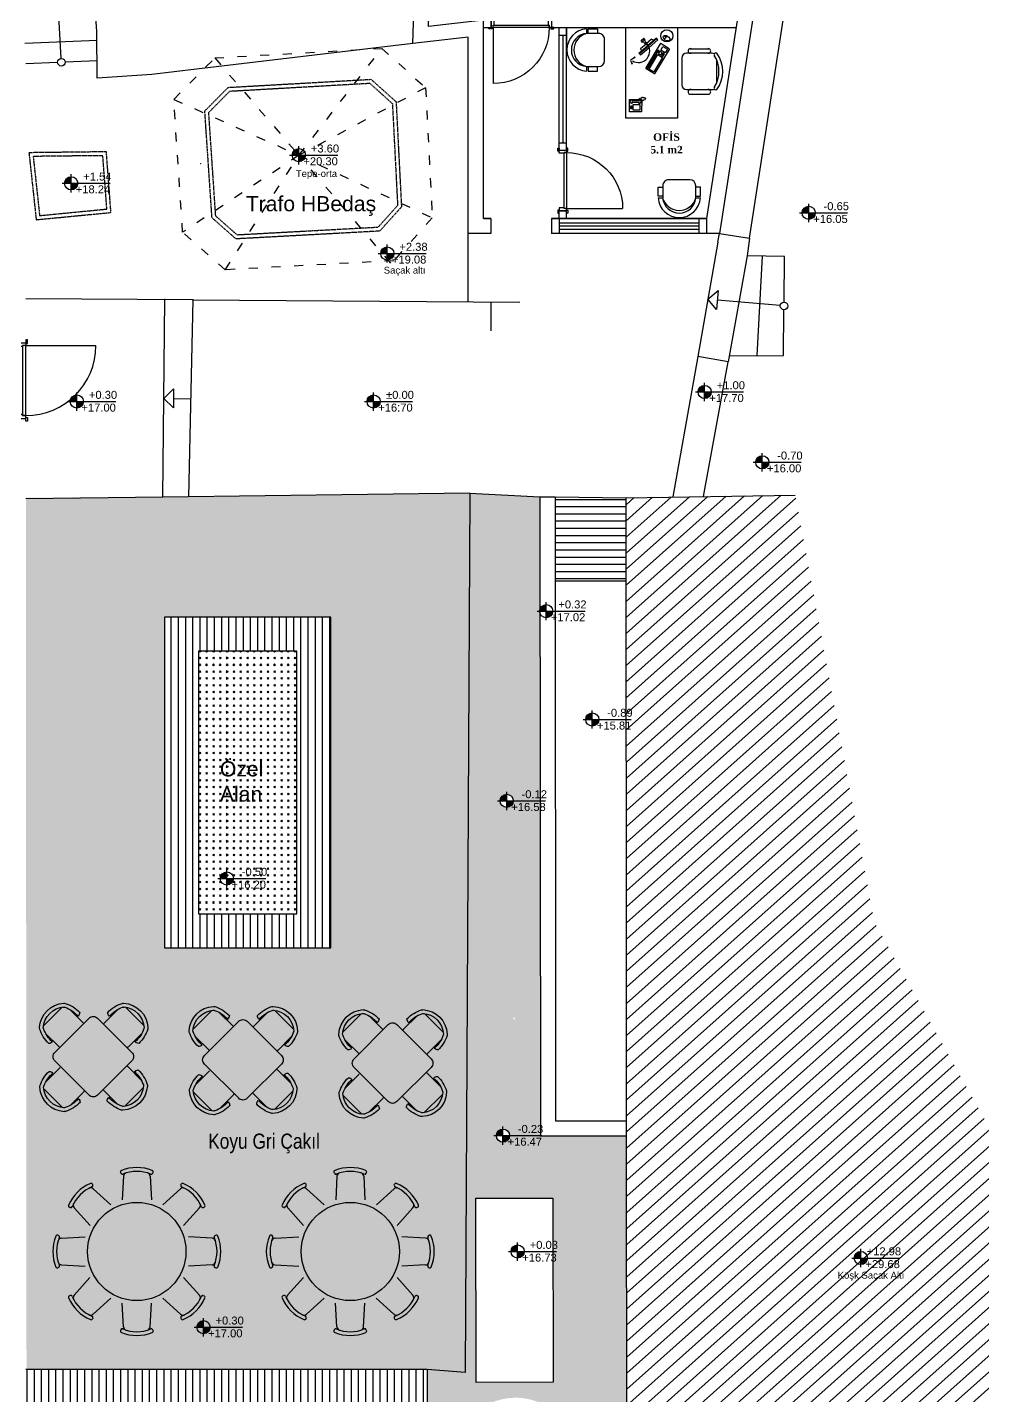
# Model space of a CAD drawing. Header units: millimetres. Extents: x 527230 to 534999, y 4569494 to 4575436.
# Drawn here: x 530883 to 532146, y 4571539 to 4573348 of the extents above; entities that cross this region are included whole.
import ezdxf
from ezdxf.enums import TextEntityAlignment as Align

# ---------------------------------------------------------------- set-up
doc = ezdxf.new("R2010")
doc.units = ezdxf.units.MM
doc.linetypes.add('ACAD_ISO03W100', pattern=[30, 12, -18])
doc.linetypes.add('HIDDEN2', pattern=[0.1875, 0.125, -0.0625])
doc.layers.get('0').update_dxf_attribs({"lineweight": 0})
for name, color, linetype in [('HM-A-DuvarGazbeton', 132, 'Continuous'), ('HM-A-Merdiven', 55, 'Continuous'), ('HM-A-MobilyaHareketli', 146, 'Continuous'), ('HM-A-MobilyaSabit', 33, 'Continuous'), ('HM-S-Betonarme', 3, 'Continuous'), ('HM-X-CizgiGorunusM', 9, 'Continuous'), ('HM-X-Elektrik', 43, 'Continuous'), ('HM-X-EtiketKot', 1, 'Continuous'), ('HM-X-EtiketPencere', 111, 'Continuous'), ('HM-X-Pafta', 7, 'Continuous'), ('HM-X-TaramaGorunusArka', 250, 'Continuous'), ('HM-X-TaramaGorunusOn', 251, 'Continuous'), ('HM-X-Yazi', 61, 'Continuous'), ('Kıtc-003 Kapı', 3, 'Continuous'), ('Kıtc-006 Yazı 001', 1, 'Continuous'), ('Kıtc-036 Extra', 3, 'Continuous')]:
    doc.layers.add(name, color=color, linetype=linetype)
doc.layers.add('PROCCE_SACAK_İZDÜŞÜM', color=251, linetype='Continuous', lineweight=0)
doc.styles.add('HM-100', font='arial.ttf', dxfattribs={"height": 20})
doc.styles.get("Standard").update_dxf_attribs({"font": 'times.ttf'})
pattern_1 = [(90, (5064.75, 0), (-9.525, 6e-16), [])]

# ---------------------------------------------------------------- blocks, each defined once
blk = doc.blocks.new('*U21')
for p, q in [((-151, 0), (643, 0)), ((0, -151), (0, 151))]:
    blk.add_line(p, q)
at = {"const_width": 109}
for points in [[(0, 54, 0.414214), (-54, 0, 0.414214)], [(0, -54, 0.414214), (54, 0, 0.414214)]]:
    blk.add_lwpolyline(points, format="xyb", dxfattribs=at)
blk.add_circle((0, 0), 109)
at = {"style": 'HM-100'}
for tag, p in [('%%P0.00', (666, 45)), ('-0.07', (645, -166))]:
    blk.add_attdef(tag, text='', height=132, dxfattribs=at).set_placement(p, align=Align.RIGHT)
blk = doc.blocks.new('dfgdfgfd')
for p, q in [((70174.1, -6848.9), (70172.4, -6817.6)), ((70209.4, -6848.9), (70211.1, -6817.6)), ((70170.7, -6852.9), (70170.2, -6853.8)), ((70212.9, -6852.9), (70213.3, -6853.8))]:
    blk.add_line(p, q)
for centre, radius, start, end in [((70172.1, -6854.6), 2, 155.5308, 247.7351), ((70172.5, -6853.7), 2, 67.7783, 155.5308), ((70191.8, -6806.5), 54, 247.7351, 292.2649), ((70191.8, -6806.5), 49, 247.7783, 292.2217), ((70179.1, -6848.7), 5, 183.0713, 253.239), ((70204.4, -6848.7), 5, 286.761, 356.9287), ((70211, -6853.7), 2, 24.4692, 112.2217), ((70211.5, -6854.6), 2, 292.2649, 24.4692)]:
    blk.add_arc(centre, radius, start, end)
blk = doc.blocks.new('*U26')
at = {"layer": 'HM-A-MobilyaHareketli', "rotation": 180.0000000001517}
blk.add_blockref('dfgdfgfd', (70191.8, -6839.1), dxfattribs=at)
blk = doc.blocks.new('*U27')
at = {"layer": 'HM-A-MobilyaSabit', "color": 0, "linetype": 'ByBlock', "lineweight": -2}
blk.add_blockref('*U26', (122250.4, -27530.5), dxfattribs=at)
for p, rotation in [((122187, -27556.8), 45.00000000000003), ((122313.7, -27556.8), 315.0000000000001), ((122160.8, -27620.2), 90.00000000000001), ((122340, -27620.2), 270.0000000000001), ((122187, -27683.5), 135), ((122313.7, -27683.5), 225.0000000000001), ((122250.4, -27709.8), 180)]:
    blk.add_blockref('*U26', p, dxfattribs=dict(at, rotation=rotation))
blk = doc.blocks.new('*U28')
at = {"layer": 'HM-A-MobilyaHareketli', "rotation": 180.0000000001517}
blk.add_blockref('dfgdfgfd', (70191.8, -6839.1), dxfattribs=at)
blk = doc.blocks.new('*U29')
at = {"layer": 'HM-A-MobilyaSabit', "color": 0, "linetype": 'ByBlock', "lineweight": -2}
blk.add_blockref('*U28', (122250.4, -27530.5), dxfattribs=at)
for p, rotation in [((122187, -27556.8), 45.00000000000003), ((122313.7, -27556.8), 315.0000000000001), ((122160.8, -27620.2), 90.00000000000001), ((122340, -27620.2), 270.0000000000001), ((122187, -27683.5), 135), ((122313.7, -27683.5), 225.0000000000001), ((122250.4, -27709.8), 180)]:
    blk.add_blockref('*U28', p, dxfattribs=dict(at, rotation=rotation))
blk = doc.blocks.new('4 kisilik kare masa')
at = {"linetype": 'Continuous'}
for p, q in [((14.7, 74.6), (-20.3, 74.6)), ((-25.2, 65.3), (-25.2, 40.4)), ((19.7, 65.5), (19.7, 40.4)), ((-70.6, 22.7), (-45.6, 22.7)), ((63.9, 22.5), (38.8, 22.5)), ((-79.7, 17.7), (-79.7, -17.2)), ((73, -17.5), (73, 17.4)), ((-70.5, -22.2), (-45.6, -22.2)), ((63.9, -22.5), (38.8, -22.5)), ((-26, -67.5), (-26, -42.4)), ((18.9, -67.3), (18.9, -42.4)), ((-21, -76.6), (13.9, -76.6))]:
    blk.add_line(p, q, dxfattribs=at)
blk.add_lwpolyline([(36.8, -33.2), (36.8, 30.8, 0.414214), (28.8, 38.8), (-35.2, 38.8, 0.414214), (-43.2, 30.8), (-43.2, -33.2, 0.414214), (-35.2, -41.2), (28.8, -41.2, 0.414214)], format="xyb", close=True)
for centre, radius, start, end in [((14.2, 54.2), 46, 152.7553, 181.2424), ((-22.2, 72.9), 5, 132.151, 152.7553), ((-2.8, 51.4), 34, 47.849, 132.151), ((-18.2, 69.8), 5, 130.0067, 154.2293), ((-2.8, 51.4), 29, 47.849, 132.151), ((12.7, 69.8), 5, 26.1795, 49.9514), ((16.7, 72.9), 5, 27.6458, 47.849), ((-19.1, 54.2), 45.4, 358.7472, 27.6458), ((14.2, 54.2), 41, 154.2293, 184.1971), ((-19.1, 54.2), 40.4, 355.7459, 26.1795), ((-26.5, 59.2), 8, 228.5518, 266.4874), ((-20.2, 40.4), 5, 180, 194.7901), ((14.7, 40.4), 5, 340.4236, 360), ((21, 59.2), 8, 273.5607, 311.4877), ((-56.6, 0.3), 34, 137.849, 222.151), ((-56.6, 0.3), 29, 137.849, 222.151), ((-78.1, 19.7), 5, 117.6458, 137.849), ((-59.3, -16.1), 45.4, 88.7472, 117.6458), ((-75, 15.7), 5, 116.1795, 139.9514), ((-59.3, -16.1), 40.4, 85.7459, 116.1795), ((-64.3, 24), 8, 3.5607, 41.4877), ((-45.6, 17.7), 5, 61.4198, 90), ((38.8, 17.4), 5, 90, 113.7544), ((57.6, 23.6), 8, 138.5518, 176.4874), ((52.6, -17), 41, 64.2293, 94.1971), ((52.6, -17), 46, 62.7553, 91.2424), ((68.2, 15.4), 5, 40.0067, 64.2293), ((49.8, -0.1), 29, 317.849, 42.151), ((71.3, 19.4), 5, 42.151, 62.7553), ((49.8, -0.1), 34, 317.849, 42.151), ((-78.1, -19.2), 5, 222.151, 242.7553), ((-59.3, 17.2), 46, 242.7553, 271.2424), ((-75, -15.2), 5, 220.0067, 244.2293), ((-59.3, 17.2), 41, 244.2293, 274.1971), ((-64.3, -23.4), 8, 318.5518, 356.4874), ((-45.6, -17.2), 5, 270, 281.3582), ((38.8, -17.5), 5, 259.7652, 270), ((52.6, 16.3), 40.4, 265.7459, 296.1795), ((57.6, -23.8), 8, 183.5607, 221.4877), ((52.6, 16.3), 45.4, 268.7472, 297.6458), ((68.2, -15.5), 5, 296.1795, 319.9514), ((71.3, -19.5), 5, 297.6458, 317.849), ((-27.3, -61.2), 8, 93.5607, 131.4877), ((12.8, -56.2), 40.4, 175.7459, 206.1795), ((-21, -42.4), 5, 162.1635, 180), ((-20.5, -56.2), 41, 334.2293, 4.1971), ((13.9, -42.4), 5, 360, 13.9103), ((20.2, -61.2), 8, 48.5518, 86.4874), ((12.8, -56.2), 45.4, 178.7472, 207.6458), ((-20.5, -56.2), 46, 332.7553, 1.2424), ((-23, -74.9), 5, 207.6458, 227.849), ((-3.5, -53.4), 34, 227.849, 312.151), ((-19, -71.8), 5, 206.1795, 229.9514), ((-3.5, -53.4), 29, 227.849, 312.151), ((11.9, -71.8), 5, 310.0067, 334.2293), ((15.9, -74.9), 5, 312.151, 332.7553)]:
    blk.add_arc(centre, radius, start, end, dxfattribs=at)
blk = doc.blocks.new('ddeee')
at = {"layer": 'Kıtc-003 Kapı'}
blk.add_line((532017.5, 4573073), (532017.5, 4573147.1), dxfattribs=at)
for points in [[(532011.5, 4573073), (532015.5, 4573073), (532015.5, 4573074.6), (532011.5, 4573074.6)], [(532011.5, 4573063), (532015.5, 4573063), (532015.5, 4573061.4), (532011.5, 4573061.4)], [(532017.5, 4573069.7), (532091.6, 4573069.7), (532091.6, 4573073), (532017.5, 4573073)], [(532097.6, 4573073), (532093.6, 4573073), (532093.6, 4573074.6), (532097.6, 4573074.6)], [(532097.6, 4573063), (532093.6, 4573063), (532093.6, 4573061.4), (532097.6, 4573061.4)]]:
    blk.add_lwpolyline(points, close=True, dxfattribs=at)
for points in [[(532014.6, 4573073), (532017.5, 4573073), (532017.5, 4573069.7), (532018.6, 4573069.7), (532018.6, 4573063), (532014.6, 4573063), (532014.6, 4573073)], [(532094.6, 4573073), (532091.6, 4573073), (532091.6, 4573069.7), (532090.6, 4573069.7), (532090.6, 4573063), (532094.6, 4573063), (532094.6, 4573073)]]:
    blk.add_lwpolyline(points, dxfattribs=at)
blk.add_arc((532017.5, 4573073), 74.1, 360, 90, dxfattribs=at)
blk = doc.blocks.new('tg')
at = {"layer": 'Kıtc-036 Extra'}
for p, q in [((531607, 4573256.7), (531601, 4573256.7)), ((531607, 4573254.3), (531601, 4573254.3)), ((531601, 4573254.3), (531601, 4573242.3)), ((531607, 4573256.7), (531607, 4573240.7)), ((531650.8, 4573240.7), (531650.8, 4573256.7)), ((531656.9, 4573256.7), (531650.8, 4573256.7)), ((531650.8, 4573254.3), (531656.9, 4573254.3)), ((531656.9, 4573254.3), (531656.9, 4573242.3)), ((531601, 4573242.3), (531607, 4573242.3)), ((531615, 4573232.7), (531642.8, 4573232.7)), ((531656.9, 4573242.3), (531650.8, 4573242.3))]:
    blk.add_line(p, q, dxfattribs=at)
for centre, major_axis, start_param, end_param in [((531628.9, 4573254.7), (-28, 0), 3.213085, 6.211698), ((531628.9, 4573254.7), (-22, 0), 3.23263, 6.192153), ((531628.9, 4573250.5), (-22.8, 0), 3.41782, 6.006959), ((531615, 4573240.7), (8, 0), 3.141592, 4.712388), ((531642.8, 4573240.7), (8, 0), 4.712388, 6.283185)]:
    blk.add_ellipse(centre, major_axis=major_axis, ratio=1, start_param=start_param, end_param=end_param, dxfattribs=at)
blk = doc.blocks.new('K-100')
at = {"layer": 'Kıtc-003 Kapı'}
blk.add_line((524153.9, 4572922.4), (524246.5, 4572922.4), dxfattribs=at)
for points in [[(524133.9, 4572929.9), (524133.9, 4572924.9), (524131.9, 4572924.9), (524131.9, 4572929.9)], [(524149.7, 4572922.4), (524149.7, 4572829.8), (524153.9, 4572829.8), (524153.9, 4572922.4)], [(524153.9, 4572929.9), (524153.9, 4572924.9), (524155.9, 4572924.9), (524155.9, 4572929.9)], [(524133.9, 4572822.3), (524133.9, 4572827.3), (524131.9, 4572827.3), (524131.9, 4572822.3)], [(524153.9, 4572822.3), (524153.9, 4572827.3), (524155.9, 4572827.3), (524155.9, 4572822.3)]]:
    blk.add_lwpolyline(points, close=True, dxfattribs=at)
for points in [[(524153.9, 4572926.1), (524153.9, 4572922.4), (524149.7, 4572922.4), (524149.7, 4572921.1), (524133.9, 4572921.1), (524133.9, 4572926.1), (524153.9, 4572926.1)], [(524153.9, 4572826.1), (524153.9, 4572829.8), (524149.7, 4572829.8), (524149.7, 4572831.1), (524133.9, 4572831.1), (524133.9, 4572826.1), (524153.9, 4572826.1)]]:
    blk.add_lwpolyline(points, dxfattribs=at)
blk.add_arc((524153.9, 4572922.4), 92.6, 270, 0, dxfattribs=at)

msp = doc.modelspace()

# ---------------------------------------------------------------- hatches: boundary and pattern name
at = {"layer": 'HM-X-TaramaGorunusArka'}
h = msp.add_hatch(dxfattribs=at)
h.set_pattern_fill('CROSS', color=256)
h.set_pattern_definition([(0, (5064.75, 0), (6.35, 6.35), [3.175, -9.525]), (90, (5066.338, -1.5875), (-6.35, 6.35), [3.175, -9.525])])
h.paths.add_polyline_path([(531467.8, 4572732.1), (531062.3, 4572727), (530881.1, 4572726.1), (530882, 4571572.9), (531411.8, 4571573.3), (531461.8, 4571569)])
h.paths.add_polyline_path([(531284.2, 4572130.8), (531284.2, 4572568), (531064.2, 4572568), (531064.2, 4572130.8)], flags=16)
at = {"layer": 'HM-X-TaramaGorunusOn'}
h = msp.add_hatch(dxfattribs=at)
h.set_pattern_fill('AR-CONC', color=256, scale=0.1)
h.set_pattern_definition([(50, (9764.75, 0), (18.2184669, -1.593908554), [1.905, -20.955]), (355, (9764.75, 0), (-3.52434214, 19.105684524), [1.524, -16.76405842]), (100.4514447, (9766.269, -0.133), (14.69412471, 17.51177519), [1.61900088, -17.80902446]), (46.1842, (9764.75, 5.08), (27.10790409, -4.20423279), [2.8575, -31.4325]), (96.6355576, (9767.01, 4.73), (23.7404134, 24.74261246), [2.42850231, -26.71356082]), (351.1841512, (9764.75, 5.08), (23.7404134, 24.74261246), [2.2859967, -25.1459732]), (21, (9767.29, 3.81), (15.161439127, -10.22651982), [1.905, -20.955]), (326, (9767.29, 3.81), (6.180202835, 18.41879661), [1.524, -16.764]), (71.451445, (9768.554, 2.958), (21.34164193, 8.19227689), [1.61900088, -17.80899376]), (37.5, (9764.75, 0), (0.308860325, 8.455503887), [0, -16.5608, 0, -17.018, 0, -16.8275]), (7.5, (9764.75, 0), (6.681966251, 10.018057482), [0, -9.7028, 0, -16.1798, 0, -6.4135]), (327.5, (9759.086, 0), (13.559059517, -0.572874399), [0, -6.35, 0, -19.812, 0, -26.289]), (317.5, (9756.546, 0), (14.81291814, 2.542649103), [0, -8.255, 0, -13.1572, 0, -18.669])])
h.paths.add_polyline_path([(531675.3, 4571882.1), (531561.4, 4571882.1), (531561.1, 4572310.4), (531524.9, 4572322.4, -0.851626), (531508, 4572325.1, -1), (531525.4, 4572325.1, -0.080132), (531524.9, 4572322.4), (531561.1, 4572310.4), (531561, 4572373.8), (531490.9, 4572423.7), (531466.2, 4572423.7), (531464.5, 4572109.7), (531490.9, 4572109.7), (531526.2, 4572038.5, -1), (531527.3, 4572036.3, -1), (531526.2, 4572038.5), (531490.9, 4572109.7), (531464.5, 4572109.7), (531461.8, 4571569), (531411.7, 4571573.1), (531411.7, 4571552), (531438.4, 4571552), (531475.9, 4571516.3, -0.640873), (531609.3, 4571455, -1), (531447.8, 4571455, -0.218863), (531475.9, 4571516.3), (531438.4, 4571552), (531411.7, 4571552), (531411.9, 4571346.2), (531675.7, 4571346.4)])
h.paths.add_polyline_path([(531578.1, 4571556.2), (531476.3, 4571556.1), (531476.1, 4571799.7), (531577.9, 4571799.8)], flags=16)
h.paths.add_polyline_path([(531522.8, 4571728.1, -1), (531540.2, 4571728.1, -1)], flags=0)
h.paths.add_polyline_path([(531535.6, 4571726.7, -0.414214), (531530.1, 4571723.9), (531531.5, 4571728.1), (531527.4, 4571729.4, -0.414214), (531532.9, 4571732.2), (531531.5, 4571728.1)], flags=0)
h.paths.add_polyline_path([(531503.1, 4571882.4, -1), (531520.5, 4571882.4, -1)], flags=16)
h.paths.add_polyline_path([(531515.9, 4571881, -0.414214), (531510.4, 4571878.3), (531511.8, 4571882.4), (531507.6, 4571883.7, -0.414214), (531513.1, 4571886.5), (531511.8, 4571882.4)], flags=0)
h.paths.add_polyline_path([(531560.7, 4572727.5), (531467.8, 4572732.1), (531466.2, 4572423.7), (531490.9, 4572423.7), (531561, 4572373.8)])
h = msp.add_hatch(dxfattribs=at)
h.set_pattern_fill('LINE', color=256, scale=3)
h.set_pattern_definition([(0, (12999.2995, 0), (0, 9.525), [])])
h.paths.add_polyline_path([(531674.6, 4572726.1), (531580.7, 4572727.5), (531580.8, 4572616), (531674.7, 4572616.1)])
h = msp.add_hatch(dxfattribs=at)
h.set_pattern_fill('ANSI31', color=256, scale=5, angle=-3.2399)
h.set_pattern_definition([(41.76012674, (12999.3, 0), (-10.57296459, 11.841792296), [])])
h.paths.add_polyline_path([(532304, 4571626.6), (532002.8, 4572164.1), (531898.2, 4572729.7), (531674.6, 4572726.1), (531675.7, 4571333.2), (531683.8, 4571201.4), (532441.2, 4571199.5)])
h.paths.add_polyline_path([(531971.7, 4571720.5, -1), (531998, 4571720.5, -1)], flags=0)
h.paths.add_polyline_path([(531991.1, 4571718.5, -0.414214), (531982.8, 4571714.3), (531984.8, 4571720.5), (531978.6, 4571722.6, -0.414214), (531986.9, 4571726.8), (531984.8, 4571720.5)], flags=0)
h.paths.add_polyline_path([(531932.5, 4571255.5, -1), (531906.2, 4571255.5, -1)], flags=16)
h.paths.add_polyline_path([(531919.4, 4571255.5), (531925.6, 4571253.4, -0.414214), (531917.3, 4571249.3), (531919.4, 4571255.5), (531913.1, 4571257.6, -0.414214), (531921.4, 4571261.7)], flags=0)
h.paths.add_polyline_path([(531988.8, 4571720.5), (532062, 4571696.3), (532069.6, 4571719.3), (531996.4, 4571743.5)], flags=24)
h.paths.add_polyline_path([(531902.7, 4571716.4), (532050.9, 4571667.3), (532060.6, 4571696.5), (531912.4, 4571745.6)], flags=24)
h.paths.add_polyline_path([(531633.9, 4572432.7), (531707.1, 4572408.5), (531714.7, 4572431.5), (531641.5, 4572455.7)], flags=9)
h.paths.add_polyline_path([(531646.9, 4571254.7), (531720, 4571230.5), (531727.6, 4571253.5), (531654.5, 4571277.7)], flags=9)
h.paths.add_polyline_path([(531923.4, 4571255.5), (531996.5, 4571231.2), (532004.1, 4571254.2), (531931, 4571278.5)], flags=24)
h.paths.add_polyline_path([(531870.1, 4571246.2), (531986.1, 4571207.8), (531993.7, 4571230.8), (531877.7, 4571269.2)], flags=24)
h = msp.add_hatch(dxfattribs=at)
h.set_pattern_fill('LINE', color=256, scale=3, angle=90)
h.set_pattern_definition(pattern_1)
h.paths.add_polyline_path([(531239.2, 4572175.8), (531239.2, 4572523), (531109.2, 4572523), (531109.2, 4572175.8)], flags=16)
h.paths.add_polyline_path([(531284.2, 4572130.8), (531284.2, 4572568), (531064.2, 4572568), (531064.2, 4572130.8)])
h = msp.add_hatch(dxfattribs=at)
h.set_pattern_fill('CROSS', color=256, angle=45)
h.set_pattern_definition([(45, (5064.75, 0), (9e-16, 8.980256121), [3.175, -9.525]), (135, (5066.9954, -2e-16), (-8.980256121, 9e-16), [3.175, -9.525])])
h.paths.add_polyline_path([(531239.2, 4572175.8), (531239.2, 4572523), (531109.2, 4572523), (531109.2, 4572175.8)])
h = msp.add_hatch(dxfattribs=at)
h.set_pattern_fill('LINE', color=256, scale=3, angle=90)
h.set_pattern_definition(pattern_1)
h.paths.add_polyline_path([(530331.1, 4572028.5), (530431.1, 4572028.5), (530431.1, 4571997.9), (530881.1, 4571995.9), (530881.4, 4571572.9), (531411.7, 4571572.9), (531411.9, 4571346.2), (531355, 4571346.2), (531355.3, 4571301.9), (531333, 4571301.7), (531335.6, 4571204.4), (531356.6, 4571204.4), (531357.9, 4571105.4), (531385, 4571105.8), (531385, 4571002.2), (531360.6, 4571001.5), (531361.1, 4570981.5), (531131.3, 4570981.5), (531131.1, 4571326.1), (531134.1, 4571326.1), (531134.1, 4571331.1), (530728.1, 4571331.1), (530726.8, 4571278.5), (530701.7, 4571278.5), (530701.7, 4571327.4), (530484.9, 4571331.4), (530477.3, 4571375), (530448.2, 4571399.9), (530406.6, 4571406.1), (530367.3, 4571391.5), (530341.5, 4571351.9), (530336.7, 4571326.7), (530234, 4571331), (530234, 4571528.5), (530334, 4571528.5)])
at = {"layer": 'Kıtc-036 Extra'}
msp.add_hatch(color=256, dxfattribs=at).paths.add_polyline_path([(531683.8, 4573299.8), (531681.3, 4573304.6), (531687.5, 4573308.2), (531686.1, 4573310.1), (531679.7, 4573305.2), (531681.6, 4573298.9)])

# ---------------------------------------------------------------- linework, layer by layer
at = {"lineweight": 0}
for p in [(531112, 4573167.8), (531561.4, 4571882.1)]:
    msp.add_point(p, dxfattribs=at)
at = {"layer": 'HM-A-DuvarGazbeton'}
for points in [[(531495.9, 4573075.5), (531465.9, 4573075.5), (531465.9, 4573335.4), (531392.5, 4573326.7), (531402.7, 4573650), (531475.4, 4573647.7), (531480, 4573693.4), (531685.1, 4573698.7), (531890.4, 4573704.6), (531882.7, 4573622.7), (531798, 4573075.5), (531575.9, 4573075.5)], [(531495.9, 4573095.5), (531485.9, 4573095.5), (531485.9, 4573357.9), (531413.2, 4573349.3), (531422, 4573629.4), (531493.5, 4573627.2), (531498.2, 4573673.9), (531685.6, 4573678.7), (531868.4, 4573683.9), (531862.8, 4573625.2), (531780.9, 4573095.5), (531575.9, 4573095.5)]]:
    msp.add_lwpolyline(points, dxfattribs=at)
at = {"layer": 'HM-A-Merdiven'}
for p, q in [((530927.8, 4573306.9), (530914.1, 4573554.7)), ((531878.3, 4572980.2), (531795.2, 4572987.5)), ((531076.2, 4572857.2), (531098.9, 4572856.7))]:
    msp.add_line(p, q, dxfattribs=at)
for points in [[(530975.2, 4573330.9), (530879.6, 4573327)], [(530923.1, 4573301.8), (530880.9, 4573300.1)], [(530975.3, 4573303.9), (530933.1, 4573302.2)], [(531796, 4573064.2), (531769.2, 4572913.1)], [(531796, 4573064.2), (531798, 4573075.5)], [(531837.5, 4573069.4), (531834.4, 4573046)], [(531834.4, 4573046), (531809.3, 4572905.8)], [(531883.3, 4572984.8), (531883.9, 4573045.2), (531834.4, 4573046)], [(531854.6, 4573045.7), (531847.5, 4572914)], [(531101.8, 4572987.8), (530881.1, 4572989.2)], [(531062.3, 4572727), (531064.7, 4572988.1)], [(531101.8, 4572987.8), (531096, 4572727.4)], [(531101.8, 4572987.8), (531534.2, 4572984.6)], [(531810.7, 4572913.6), (531882.6, 4572914.4), (531883.2, 4572974.8)], [(531467.8, 4572732.1), (531062.3, 4572727)], [(531467.8, 4572732.1), (531461.8, 4571569)], [(531580.7, 4572727.5), (531674.6, 4572726.1)], [(531580.8, 4572616), (531674.7, 4572616.1)], [(531411.8, 4571573.3), (530881.1, 4571572.9)], [(531461.8, 4571569), (531411.7, 4571573.1), (531411.9, 4571346.2)]]:
    msp.add_lwpolyline(points, dxfattribs=at)
for points in [[(531782.6, 4572988.6), (531796.3, 4573000.1), (531794.1, 4572974.9)], [(531063.5, 4572857.5), (531076.2, 4572870.1), (531076.2, 4572844.9)], [(531284.2, 4572130.8), (531284.2, 4572568), (531064.2, 4572568), (531064.2, 4572130.8)], [(531239.2, 4572175.8), (531239.2, 4572523), (531109.2, 4572523), (531109.2, 4572175.8)]]:
    msp.add_lwpolyline(points, close=True, dxfattribs=at)
for centre in [(530928.1, 4573302), (531883.3, 4572979.8)]:
    msp.add_circle(centre, 5, dxfattribs=at)
for p in [(531064.7, 4572988.4), (531101.8, 4572987.8)]:
    msp.add_point(p, dxfattribs=at)
at = {"layer": 'HM-A-MobilyaSabit'}
for centre in [(531027.8, 4571729.2, 1169.2), (531310, 4571729.2, 1169.2)]:
    msp.add_circle(centre, 65, dxfattribs=at)
at = {"layer": 'HM-S-Betonarme'}
for points in [[(531998.4, 4574391), (531948.5, 4574053.2), (531885.6, 4573873.3), (531890.3, 4573708.9), (531882.7, 4573622.7), (531798, 4573075.5), (531837.5, 4573069.4), (531922.4, 4573617.9), (531930.4, 4573707.7), (531925.8, 4573867), (531987.5, 4574043.6), (532055.8, 4574505.6)], [(531392.5, 4573326.7), (531402.7, 4573650)], [(531392.5, 4573326.7), (531106.8, 4573293), (531047.5, 4573285.8), (530975.4, 4573280.8), (530975.1, 4573343.3), (530958.5, 4573568.6)], [(531777, 4572727.7), (531809.3, 4572905.8), (531769.2, 4572913.1), (531736.2, 4572727.1)], [(531560.7, 4572727.5), (531561.4, 4571882.1), (531675.3, 4571882.1)], [(531560.7, 4572727.5), (531580.7, 4572727.5)], [(531580.7, 4572727.5), (531581.4, 4571902.1), (531675.3, 4571902.1)], [(532441.2, 4571199.5), (531683.8, 4571201.4), (531675.7, 4571333.2), (531674.6, 4572726.1), (531898.2, 4572729.7)], [(531476.1, 4571799.7), (531577.9, 4571799.8), (531578.1, 4571556.2), (531476.3, 4571556.1), (531476.1, 4571799.7)]]:
    msp.add_lwpolyline(points, dxfattribs=at)
at = {"layer": 'HM-X-CizgiGorunusM', "linetype": 'ACAD_ISO03W100'}
for p, q in [((531242.1, 4573179), (531351.7, 4573320.4)), ((531130.9, 4573307.8), (531242.1, 4573179)), ((531409.6, 4573268.4), (531242.1, 4573179)), ((531076.6, 4573252.9), (531242.1, 4573179)), ((531242.1, 4573179), (531088.4, 4573077.3)), ((531144.6, 4573027.6), (531242.1, 4573179)), ((531241.9, 4573179.1), (531418.4, 4573096.2)), ((531363.4, 4573036.5), (531241.9, 4573179.1))]:
    msp.add_line(p, q, dxfattribs=at)
at = {"layer": 'HM-X-CizgiGorunusM'}
for p, q in [((531465.9, 4572985.1), (531465.9, 4573075.5)), ((531467.8, 4572732.1), (531560.7, 4572727.5))]:
    msp.add_line(p, q, dxfattribs=at)
at = {"layer": 'HM-X-CizgiGorunusM', "linetype": 'ACAD_ISO03W100'}
msp.add_lwpolyline([(531418.4, 4573096.2), (531367.4, 4573039.6), (531144.6, 4573027.6), (531088.4, 4573077.3), (531076.6, 4573252.9), (531130.9, 4573307.8), (531351.7, 4573320.4), (531409.6, 4573268.4)], close=True, dxfattribs=at)
at = {"layer": 'HM-X-Elektrik', "linetype": 'HIDDEN2', "ltscale": 8}
for points in [[(531348.8, 4573078.7), (531158.8, 4573068.4), (531127.2, 4573096.4), (531117.7, 4573237.6), (531148.6, 4573268.8), (531337.3, 4573279.5), (531370.5, 4573249.8), (531377.6, 4573110.7)], [(531346.5, 4573083.6), (531160.6, 4573073.5), (531132.1, 4573098.7), (531122.9, 4573235.7), (531150.8, 4573263.9), (531335.6, 4573274.4), (531365.6, 4573247.4), (531372.5, 4573112.5)], [(530885.2, 4573182.4), (530894.8, 4573093.8), (530993.6, 4573103.4), (530987.6, 4573183.6)], [(530890.8, 4573177.5), (530899.3, 4573099.3), (530988.2, 4573107.9), (530982.9, 4573178.5)]]:
    msp.add_lwpolyline(points, close=True, dxfattribs=at)
at = {"layer": 'HM-X-EtiketKot'}
for p, q in [((531495.9, 4573075.5), (531465.9, 4573075.5)), ((531798, 4573075.5), (531575.9, 4573075.5))]:
    msp.add_line(p, q, dxfattribs=at)
at = {"layer": 'HM-X-Pafta'}
for p, q in [((531495.9, 4573357.9), (531495.9, 4573347.9)), ((531575.9, 4573357.9), (531575.9, 4573347.9)), ((531485.9, 4573347.9), (531495.9, 4573347.9)), ((531575.9, 4573347.9), (531585.9, 4573347.9)), ((531585.9, 4573185.5), (531585.9, 4573347.9)), ((531585.9, 4573347.9), (531595.9, 4573347.9)), ((531585.9, 4573337.9), (531595.9, 4573337.9)), ((531590.9, 4573337.9), (531590.9, 4573195.5)), ((531595.9, 4573347.9), (531819.1, 4573347.9)), ((531595.9, 4573185.5), (531595.9, 4573347.9)), ((531595.9, 4573347.9), (531595.9, 4573312.9)), ((531585.9, 4573195.5), (531595.9, 4573195.5)), ((531595.9, 4573185.5), (531585.9, 4573185.5)), ((531585.9, 4573095.5), (531585.9, 4573105.5)), ((531595.9, 4573105.5), (531585.9, 4573105.5)), ((531595.9, 4573095.5), (531595.9, 4573105.5)), ((531595.9, 4573095.5), (531595.9, 4573105.5)), ((531485.9, 4573095.5), (531495.9, 4573095.5)), ((531485.9, 4573095.5), (531495.9, 4573095.5)), ((531495.9, 4573095.5), (531495.9, 4573075.5)), ((531575.9, 4573095.5), (531575.9, 4573075.5)), ((531575.9, 4573095.5), (531780.9, 4573095.5)), ((531585.9, 4573095.5), (531585.9, 4573075.5)), ((531585.9, 4573089.5), (531770.9, 4573089.5)), ((531585.9, 4573085.5), (531770.9, 4573085.5)), ((531585.9, 4573081.5), (531770.9, 4573081.5)), ((531770.9, 4573095.5), (531770.9, 4573075.5)), ((531780.9, 4573095.5), (531780.9, 4573075.5)), ((531495.9, 4572984.9), (531495.9, 4572947))]:
    msp.add_line(p, q, dxfattribs=at)
at = {"layer": 'HM-X-TaramaGorunusOn'}
msp.add_line((531062.3, 4572727), (530881.1, 4572724.7), dxfattribs=at)
at = {"layer": 'Kıtc-036 Extra'}
for p, q in [((531674.4, 4573347.9), (531742.4, 4573347.9)), ((531674.4, 4573227.9), (531674.4, 4573347.9)), ((531724.4, 4573337.2), (531727.7, 4573335.3)), ((531742.4, 4573347.9), (531742.4, 4573227.9)), ((531691.6, 4573314.1), (531703.1, 4573324)), ((531692.2, 4573313.5), (531703.6, 4573323.4)), ((531693.7, 4573311.7), (531705.2, 4573321.6)), ((531693.8, 4573320.2), (531701, 4573326.5)), ((531693.8, 4573320.2), (531694.7, 4573316.7)), ((531694.3, 4573330.6), (531697.9, 4573333.7)), ((531696.3, 4573328.3), (531694.3, 4573330.6)), ((531696.3, 4573328.3), (531697.3, 4573329.2)), ((531697.9, 4573331.5), (531696.4, 4573330.2)), ((531700.3, 4573325.8), (531696.4, 4573330.2)), ((531699.9, 4573331.4), (531697.9, 4573333.7)), ((531701.8, 4573327.1), (531697.9, 4573331.5)), ((531699.9, 4573331.4), (531698.8, 4573330.5)), ((531699.2, 4573328.5), (531702.6, 4573324.7)), ((531719.6, 4573326.3), (531700.6, 4573294.8)), ((531708.3, 4573332.8), (531701, 4573326.5)), ((531714.6, 4573334), (531703.1, 4573324)), ((531715.1, 4573333.4), (531703.6, 4573323.4)), ((531716.7, 4573331.6), (531705.2, 4573321.6)), ((531708.3, 4573332.8), (531711.6, 4573331.4)), ((531713, 4573287.4), (531732, 4573318.9)), ((531716.7, 4573331.6), (531714.6, 4573334)), ((531731.7, 4573320), (531720.7, 4573326.6)), ((531758.6, 4573320), (531784.1, 4573320)), ((531693.7, 4573311.7), (531691.6, 4573314.1)), ((531748.4, 4573307.9), (531748.4, 4573271.9)), ((531788.4, 4573313.9), (531754.4, 4573313.9)), ((531794.4, 4573275), (531794.4, 4573304.8)), ((531700.9, 4573293.7), (531711.9, 4573287.1)), ((531754.4, 4573265.9), (531788.4, 4573265.9)), ((531678.9, 4573236.5), (531679.1, 4573253)), ((531679.1, 4573253), (531695.3, 4573252.8)), ((531680.8, 4573240.5), (531680.8, 4573244.6)), ((531680.8, 4573244.6), (531681.8, 4573244.6)), ((531681.8, 4573244.6), (531681.7, 4573240.5)), ((531682.2, 4573251.1), (531692.2, 4573251)), ((531682.2, 4573249.1), (531692.2, 4573249)), ((531683.9, 4573238.6), (531684, 4573246.1)), ((531684, 4573246.1), (531692.7, 4573246)), ((531691.6, 4573253), (531692, 4573254.2)), ((531692.4, 4573253.4), (531692.9, 4573254.6)), ((531692.7, 4573246), (531692.6, 4573238.5)), ((531693.2, 4573253.8), (531693.7, 4573255)), ((531694, 4573254.2), (531694.5, 4573255.4)), ((531694.1, 4573250.7), (531696.4, 4573251.4)), ((531694.9, 4573254.6), (531695.3, 4573255.8)), ((531695.3, 4573252.8), (531695.1, 4573236.4)), ((531695.7, 4573255), (531696.1, 4573256.2)), ((531696.5, 4573255), (531696.9, 4573256.2)), ((531696.8, 4573251), (531697.2, 4573252.2)), ((531697.3, 4573255), (531697.7, 4573256.2)), ((531697.6, 4573251.4), (531698, 4573252.6)), ((531698.1, 4573255), (531698.5, 4573256.2)), ((531698.4, 4573251.8), (531698.8, 4573253)), ((531698.9, 4573254.6), (531699.3, 4573255.8)), ((531699.2, 4573252.2), (531699.6, 4573253.4)), ((531699.6, 4573254.2), (531700.1, 4573255.4)), ((531700.2, 4573253.2), (531700.6, 4573254.4)), ((531758.6, 4573259.9), (531784.1, 4573259.9)), ((531742.4, 4573227.9), (531674.4, 4573227.9)), ((531695.1, 4573236.4), (531678.9, 4573236.5)), ((531681.7, 4573240.5), (531680.8, 4573240.5)), ((531692.6, 4573238.5), (531683.9, 4573238.6))]:
    msp.add_line(p, q, dxfattribs=at)
for points in [[(531714.8, 4573314.7), (531716.9, 4573318.3), (531718, 4573317.6), (531715.9, 4573314.1)], [(531717.3, 4573313.2), (531719.4, 4573316.8), (531722.1, 4573315.1), (531720, 4573311.6)], [(531720.3, 4573318.2), (531723.1, 4573322.9), (531729.1, 4573319.3), (531726.3, 4573314.6)], [(531702.6, 4573294.5), (531714.1, 4573313.6), (531715.2, 4573312.9), (531703.7, 4573293.8)], [(531705.1, 4573293), (531716.6, 4573312.1), (531722.6, 4573308.5), (531711.1, 4573289.4)], [(531723.3, 4573309.6), (531725.4, 4573313.2), (531723.6, 4573314.2), (531721.5, 4573310.7)]]:
    msp.add_lwpolyline(points, close=True, dxfattribs=at)
for centre, radius in [((531728.4, 4573336.9), 8.03), ((531701, 4573326.5), 0.996), ((531701, 4573326.5), 0.996)]:
    msp.add_circle(centre, radius, dxfattribs=at)
for centre, radius, start, end in [((531724.5, 4573337.2), 3.59, 266.6144, 0.7391), ((531690.7, 4573316.8), 15.1, 238.8609, 42.2743), ((531720.3, 4573325.9), 0.8, 58.9205, 148.9205), ((531731.3, 4573319.3), 0.8, 328.9205, 58.9205), ((531759.5, 4573317), 3.12, 73.7398, 286.2602), ((531783.3, 4573317), 3.12, 253.7398, 106.2602), ((531754.4, 4573307.9), 6, 90, 180), ((531788.4, 4573307.9), 6, 62.4156, 90), ((531793.1, 4573312.2), 2.19, 53.3099, 212.0274), ((531758, 4573289.9), 39.3, 327.5758, 32.4242), ((531762.4, 4573289.9), 40, 323.1301, 36.8699), ((531701.3, 4573294.4), 0.8, 148.9205, 238.9205), ((531712.3, 4573287.8), 0.8, 238.9205, 328.9205), ((531754.4, 4573271.9), 6, 180, 270), ((531759.5, 4573262.9), 3.12, 73.7398, 286.2602), ((531783.3, 4573262.9), 3.12, 253.7398, 106.2602), ((531788.4, 4573271.9), 6, 270, 297.5844), ((531793.1, 4573267.7), 2.19, 147.9726, 306.6901), ((531682.2, 4573250.1), 2.1, 27.9518, 330.9688), ((531692.2, 4573250), 2.1, 207.9518, 150.9688)]:
    msp.add_arc(centre, radius, start, end, dxfattribs=at)
msp.add_ellipse((531728.1, 4573333.9), major_axis=(-4.06, 2.82), ratio=0.59781, dxfattribs=at)
at = {"layer": 'PROCCE_SACAK_İZDÜŞÜM'}
msp.add_point((531373.8, 4572848), dxfattribs=at)

# ---------------------------------------------------------------- block references
at = {"layer": 'HM-A-MobilyaSabit', "xscale": -1, "rotation": 225.0000000000013}
for p in [(530973.4, 4571988.3, -3248), (531171.2, 4571984.1, -1624), (531369, 4571979.8)]:
    msp.add_blockref('4 kisilik kare masa', p, dxfattribs=at)
at = {"layer": 'HM-A-MobilyaSabit'}
for name, p in [('*U27', (408777.4, 4599349.3, 1169.2)), ('*U29', (409059.6, 4599349.3, 1169.2))]:
    msp.add_blockref(name, p, dxfattribs=at)
at = {"layer": 'HM-X-EtiketKot', "xscale": 0.08000000000000002, "yscale": 0.08000000000000002, "zscale": 0.08000000000000002}
for p, values in [((531241.9, 4573179.1), {'-0.07': '+20.30', '%%P0.00': '+3.60'}), ((530941, 4573142), {'-0.07': '+18.24', '%%P0.00': '+1.54'}), ((531915.9, 4573102.8), {'-0.07': '+16.05', '%%P0.00': '-0.65'}), ((531358.9, 4573049.1), {'-0.07': '+19.08', '%%P0.00': '+2.38'}), ((530948.5, 4572853.3), {'-0.07': '+17.00', '%%P0.00': '+0.30'}), ((531340.8, 4572853.3), {'-0.07': '+16.70', '%%P0.00': '%%P0.00'}), ((531778.4, 4572866), {'-0.07': '+17.70', '%%P0.00': '+1.00'}), ((531854.6, 4572773), {'-0.07': '+16.00', '%%P0.00': '-0.70'}), ((531569, 4572576.1), {'-0.07': '+17.02', '%%P0.00': '+0.32'}), ((531629.9, 4572432.8), {'-0.07': '+15.81', '%%P0.00': '-0.89'}), ((531516.7, 4572325.1), {'-0.07': '+16.58', '%%P0.00': '-0.12'}), ((531146.9, 4572222.5), {'-0.07': '+16.20', '%%P0.00': '-0.50'}), ((531511.8, 4571882.4), {'-0.07': '+16.47', '%%P0.00': '-0.23'}), ((531531.2, 4571729.1), {'-0.07': '+16.73', '%%P0.00': '+0.03'}), ((531115.9, 4571629), {'-0.07': '+17.00', '%%P0.00': '+0.30'})]:
    msp.add_blockref('*U21', p, dxfattribs=at).add_auto_attribs(values)
at = {"layer": 'HM-X-EtiketPencere', "xscale": 0.08000000000000002, "yscale": 0.08000000000000002, "zscale": 0.08000000000000002}
msp.add_blockref('*U21', (531984.8, 4571720.5), dxfattribs=at).add_auto_attribs({'-0.07': '+29.68', '%%P0.00': '+12.98'})
at = {"layer": 'HM-X-Pafta', "xscale": -1}
for p, rotation in [((-518.6, 9146420.9), 180), ((-4041477.1, 4041091), 270)]:
    msp.add_blockref('ddeee', p, dxfattribs=dict(at, rotation=rotation))
at = {"layer": 'HM-X-Pafta'}
for p, rotation in [((5104878.9, 4041689.4), 90), ((1063373.7, 9146379.3), 180)]:
    msp.add_blockref('tg', p, dxfattribs=dict(at, rotation=rotation))
msp.add_blockref('K-100', (6727.2, 5), dxfattribs=at)

# ---------------------------------------------------------------- texts
at = {"layer": 'HM-X-EtiketKot', "char_height": 9, "attachment_point": 3, "style": 'HM-100'}
for s, insert in [('Tepe-orta', (531292.5, 4573159.3)), ('Saçak altı', (531409.4, 4573031.5))]:
    msp.add_mtext(s, dxfattribs=dict(at, insert=insert))
at = {"layer": 'HM-X-EtiketPencere', "insert": (532042.3, 4571702.3), "char_height": 9, "attachment_point": 3, "style": 'HM-100'}
msp.add_mtext('Köşk Saçak Altı', dxfattribs=at)
at = {"layer": 'HM-X-Yazi', "char_height": 20, "attachment_point": 1, "style": 'HM-100'}
for s, insert in [('Trafo HBedaş', (531171.8, 4573125)), ('Özel\\PAlan', (531137.6, 4572377.5)), ('{\\fArial Narrow|b0|i0|c0|p0;Koyu Gri Çakıl}', (531122.1, 4571885.1))]:
    msp.add_mtext(s, dxfattribs=dict(at, insert=insert))
at = {"layer": 'Kıtc-006 Yazı 001', "insert": (531619.5, 4573224.8), "char_height": 10, "attachment_point": 1}
msp.add_mtext_dynamic_manual_height_columns('\\pi107.49654;\\P\\pi90.81301;{\\fTimes New Roman|b1|i0|c162|p18;OFİS\\P\\pi87.1461;5.1 m2}', width=214.993, gutter_width=50, heights=[0], dxfattribs=at)

doc.saveas('drawing.dxf')
